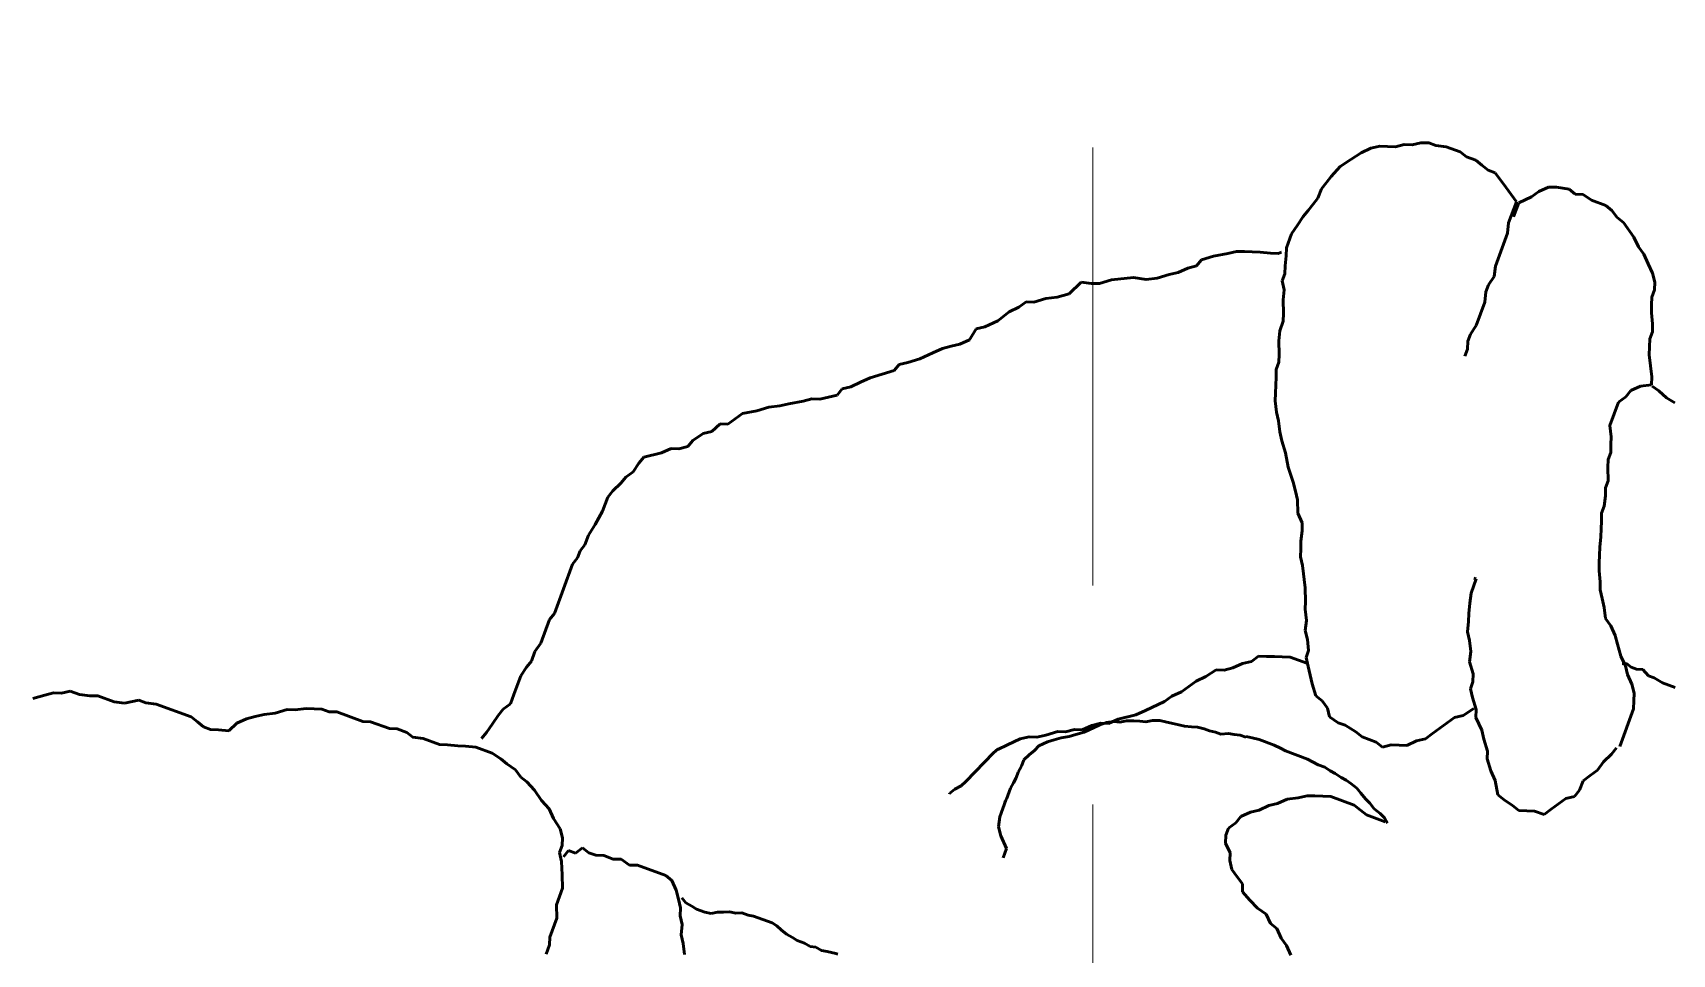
# Model space of a CAD drawing. Header units: inches. Extents: x 33469 to 138684, y -86444 to -29699.
# Drawn here: x 77599.23 to 77634.88, y -40946.46 to -40926.42 of the extents above; entities that cross this region are included whole.
import ezdxf

# ---------------------------------------------------------------- set-up
doc = ezdxf.new("R2010")
doc.units = ezdxf.units.IN
doc.header["$MEASUREMENT"] = 0
doc.linetypes.add('cta_plan_01$0$cta_plan_01$0$HIDDEN2', pattern=[4.7625, 3.175, -1.5875])
for name, color, linetype, lineweight in [('-DWG_ANA', 7, 'Continuous', 50), ('2d-yazı', 255, 'Continuous', 20), ('TEFRIS', 251, 'Continuous', 5)]:
    doc.layers.add(name, color=color, linetype=linetype, lineweight=lineweight)

# ---------------------------------------------------------------- blocks, each defined once
blk = doc.blocks.new('B6')
at = {"layer": 'TEFRIS', "lineweight": -2, "extrusion": (0, 0, -1)}
for p, q in [((7922.228, 1400.61), (7922.128, 1400.945)), ((7922.287, 1400.365), (7922.228, 1400.61)), ((7922.28, 1400.144), (7922.287, 1400.365)), ((7922.339, 1399.899), (7922.28, 1400.144)), ((7922.211, 1399.35), (7922.242, 1399.637)), ((7922.242, 1399.637), (7922.339, 1399.899)), ((7922.036, 1398.67), (7922.205, 1399.129)), ((7922.205, 1399.129), (7922.211, 1399.35)), ((7922.005, 1398.383), (7922.036, 1398.67)), ((7922.081, 1397.983), (7922.005, 1398.383)), ((7921.977, 1397.499), (7922.008, 1397.786)), ((7922.008, 1397.786), (7922.081, 1397.983)), ((7921.615, 1396.515), (7921.977, 1397.499)), ((7921.339, 1396.17), (7921.477, 1396.343)), ((7921.477, 1396.343), (7921.615, 1396.515)), ((7921.26, 1395.752), (7921.266, 1395.973)), ((7921.266, 1395.973), (7921.339, 1396.17)), ((7921.229, 1395.466), (7921.26, 1395.752)), ((7921.443, 1395.238), (7921.229, 1395.466)), ((7921.567, 1394.968), (7921.443, 1395.238)), ((7921.626, 1394.723), (7921.567, 1394.968)), ((7921.685, 1394.478), (7921.626, 1394.723)), ((7921.72, 1394.167), (7921.685, 1394.478)), ((7921.82, 1393.832), (7921.72, 1394.167)), ((7921.813, 1393.611), (7921.82, 1393.832)), ((7921.848, 1393.301), (7921.813, 1393.611)), ((7921.834, 1392.859), (7921.841, 1393.08)), ((7921.841, 1393.08), (7921.848, 1393.301)), ((7921.755, 1392.441), (7921.762, 1392.662)), ((7921.762, 1392.662), (7921.834, 1392.859)), ((7921.489, 1391.719), (7921.755, 1392.441)), ((7921.482, 1391.498), (7921.489, 1391.719)), ((7921.289, 1390.974), (7921.482, 1391.498)), ((7921.282, 1390.753), (7921.289, 1390.974)), ((7921.017, 1390.031), (7921.048, 1390.318)), ((7921.048, 1390.318), (7921.186, 1390.49)), ((7921.186, 1390.49), (7921.282, 1390.753)), ((7920.848, 1389.572), (7921.017, 1390.031)), ((7920.841, 1389.351), (7920.848, 1389.572)), ((7920.803, 1388.843), (7920.81, 1389.064)), ((7920.81, 1389.064), (7920.841, 1389.351)), ((7920.603, 1388.097), (7920.772, 1388.557)), ((7920.772, 1388.557), (7920.803, 1388.843)), ((7920.441, 1387.859), (7920.603, 1388.097)), ((7921.011, 1388.394), (7921.183, 1388.256)), ((7921.183, 1388.256), (7921.422, 1388.094)), ((7921.422, 1388.094), (7921.66, 1387.932)), ((7920.141, 1387.448), (7920.303, 1387.686)), ((7920.303, 1387.686), (7920.441, 1387.859)), ((7921.66, 1387.932), (7921.833, 1387.794)), ((7921.833, 1387.794), (7921.982, 1387.59)), ((7921.982, 1387.59), (7922.244, 1387.493)), ((7919.571, 1386.913), (7919.799, 1387.127)), ((7919.799, 1387.127), (7919.937, 1387.3)), ((7919.937, 1387.3), (7920.141, 1387.448)), ((7922.244, 1387.493), (7922.769, 1387.3)), ((7922.769, 1387.3), (7923.008, 1387.138)), ((7923.008, 1387.138), (7923.18, 1387)), ((7919.049, 1386.509), (7919.277, 1386.723)), ((7919.277, 1386.723), (7919.571, 1386.913)), ((7923.18, 1387), (7923.443, 1386.903)), ((7923.443, 1386.903), (7923.681, 1386.741)), ((7923.681, 1386.741), (7924.338, 1386.499)), ((7914.981, 1386.591), (7915.243, 1386.495)), ((7915.243, 1386.495), (7915.464, 1386.488)), ((7915.464, 1386.488), (7915.989, 1386.295)), ((7915.989, 1386.295), (7916.366, 1386.305)), ((7916.366, 1386.305), (7916.825, 1386.136)), ((7917.578, 1386.157), (7917.823, 1386.215)), ((7917.823, 1386.215), (7918.02, 1386.143)), ((7918.241, 1386.136), (7918.487, 1386.195)), ((7918.487, 1386.195), (7918.78, 1386.385)), ((7918.78, 1386.385), (7919.049, 1386.509)), ((7924.338, 1386.499), (7924.51, 1386.361)), ((7924.51, 1386.361), (7925.889, 1385.854)), ((7916.825, 1386.136), (7917.202, 1386.146)), ((7917.202, 1386.146), (7917.578, 1386.157)), ((7917.882, 1385.97), (7917.709, 1386.108)), ((7917.81, 1385.773), (7917.882, 1385.97)), ((7917.958, 1385.57), (7917.81, 1385.773)), ((7918.02, 1386.143), (7918.241, 1386.136)), ((7925.889, 1385.854), (7926.062, 1385.716)), ((7917.748, 1385.2), (7917.82, 1385.397)), ((7917.82, 1385.397), (7917.958, 1385.57)), ((7926.062, 1385.716), (7926.259, 1385.643)), ((7926.259, 1385.643), (7926.431, 1385.505)), ((7926.431, 1385.505), (7926.694, 1385.408)), ((7926.694, 1385.408), (7926.998, 1385.222)), ((7917.644, 1384.717), (7917.741, 1384.979)), ((7917.741, 1384.979), (7917.748, 1385.2)), ((7926.998, 1385.222), (7927.368, 1385.011)), ((7927.368, 1385.011), (7927.761, 1384.866)), ((7927.761, 1384.866), (7927.934, 1384.728)), ((7917.475, 1384.258), (7917.638, 1384.496)), ((7917.638, 1384.496), (7917.644, 1384.717)), ((7927.934, 1384.728), (7928.148, 1384.5)), ((7928.148, 1384.5), (7928.321, 1384.362)), ((7928.321, 1384.362), (7928.47, 1384.159)), ((7917.179, 1383.249), (7917.469, 1384.037)), ((7917.469, 1384.037), (7917.475, 1384.258)), ((7928.47, 1384.159), (7928.708, 1383.996)), ((7928.708, 1383.996), (7928.881, 1383.858)), ((7928.881, 1383.858), (7928.999, 1383.368)), ((7916.771, 1382.952), (7917.041, 1383.077)), ((7917.041, 1383.077), (7917.179, 1383.249)), ((7928.999, 1383.368), (7929.123, 1383.099)), ((7929.123, 1383.099), (7929.116, 1382.878)), ((7914.972, 1382.721), (7915.283, 1382.756)), ((7915.283, 1382.756), (7915.528, 1382.814)), ((7915.528, 1382.814), (7915.815, 1382.783)), ((7915.815, 1382.783), (7916.06, 1382.842)), ((7916.06, 1382.842), (7916.281, 1382.835)), ((7916.325, 1382.52), (7916.243, 1382.387)), ((7916.281, 1382.835), (7916.526, 1382.894)), ((7916.417, 1382.682), (7916.325, 1382.52)), ((7916.557, 1382.795), (7916.417, 1382.682)), ((7916.526, 1382.894), (7916.771, 1382.952)), ((7929.116, 1382.878), (7929.175, 1382.633)), ((7929.175, 1382.633), (7929.348, 1382.494)), ((7916.158, 1382.157), (7916.124, 1381.973)), ((7916.243, 1382.387), (7916.158, 1382.157)), ((7929.348, 1382.494), (7929.538, 1382.201)), ((7929.538, 1382.201), (7929.597, 1381.956)), ((7916.124, 1381.973), (7916.157, 1381.798)), ((7916.157, 1381.798), (7916.162, 1381.632)), ((7916.162, 1381.632), (7916.166, 1381.467)), ((7929.597, 1381.956), (7929.811, 1381.728)), ((7929.811, 1381.728), (7929.804, 1381.507)), ((7916.166, 1381.467), (7916.131, 1381.284)), ((7916.131, 1381.284), (7916.136, 1381.119)), ((7929.804, 1381.507), (7929.953, 1381.303)), ((7929.953, 1381.303), (7930.101, 1381.1)), ((7916.048, 1380.792), (7915.857, 1380.273)), ((7916.072, 1380.946), (7916.048, 1380.792)), ((7916.136, 1381.119), (7916.072, 1380.946)), ((7930.101, 1381.1), (7930.178, 1380.699)), ((7930.178, 1380.699), (7930.278, 1380.364)), ((7915.857, 1380.273), (7915.776, 1380.14)), ((7930.278, 1380.364), (7930.313, 1380.053)), ((7915.544, 1379.866), (7915.452, 1379.704)), ((7915.665, 1380.017), (7915.544, 1379.866)), ((7915.776, 1380.14), (7915.665, 1380.017)), ((7930.313, 1380.053), (7930.371, 1379.808)), ((7930.371, 1379.808), (7930.448, 1379.408)), ((7915.296, 1379.369), (7915.203, 1379.207)), ((7915.37, 1379.57), (7915.296, 1379.369)), ((7915.452, 1379.704), (7915.37, 1379.57)), ((7930.448, 1379.408), (7930.506, 1379.163)), ((7915.087, 1378.89), (7915.062, 1378.736)), ((7915.179, 1379.052), (7915.087, 1378.89)), ((7915.203, 1379.207), (7915.179, 1379.052)), ((7930.506, 1379.163), (7930.5, 1378.942)), ((7930.5, 1378.942), (7930.558, 1378.697)), ((7915.006, 1378.495), (7914.985, 1378.437)), ((7915.062, 1378.736), (7915.006, 1378.495)), ((7930.558, 1378.697), (7930.617, 1378.451)), ((7930.617, 1378.451), (7930.79, 1378.313)), ((7930.79, 1378.313), (7930.849, 1378.068)), ((7930.849, 1378.068), (7930.973, 1377.799)), ((7930.973, 1377.799), (7931.098, 1377.53)), ((7931.098, 1377.53), (7931.198, 1377.195)), ((7931.198, 1377.195), (7931.298, 1376.86)), ((7931.298, 1376.86), (7931.471, 1376.722)), ((7931.471, 1376.722), (7931.53, 1376.477)), ((7931.53, 1376.477), (7931.63, 1376.142)), ((7931.63, 1376.142), (7931.796, 1375.783)), ((7931.796, 1375.783), (7931.921, 1375.513)), ((7919.481, 1375.304), (7919.46, 1375.311)), ((7919.595, 1375.167), (7919.481, 1375.304)), ((7931.921, 1375.513), (7931.979, 1375.268)), ((7931.979, 1375.268), (7932.038, 1375.023)), ((7919.695, 1374.989), (7919.595, 1375.167)), ((7919.809, 1374.853), (7919.695, 1374.989)), ((7920.611, 1374.087), (7919.809, 1374.853)), ((7932.038, 1375.023), (7932.163, 1374.754)), ((7932.163, 1374.754), (7932.467, 1374.567)), ((7932.467, 1374.567), (7932.526, 1374.322)), ((7932.526, 1374.322), (7932.692, 1373.963)), ((7917.673, 1373.813), (7917.936, 1373.716)), ((7917.936, 1373.716), (7918.295, 1373.882)), ((7918.295, 1373.882), (7918.54, 1373.941)), ((7918.54, 1373.941), (7918.827, 1373.91)), ((7918.827, 1373.91), (7919.286, 1373.74)), ((7920.725, 1373.951), (7920.611, 1374.087)), ((7920.709, 1373.961), (7920.834, 1373.692)), ((7932.692, 1373.963), (7932.947, 1373.645)), ((7919.316, 1373.717), (7919.236, 1373.771)), ((7919.624, 1373.604), (7919.316, 1373.717)), ((7919.77, 1373.525), (7919.624, 1373.604)), ((7919.916, 1373.446), (7919.77, 1373.525)), ((7920.07, 1373.389), (7919.916, 1373.446)), ((7920.238, 1373.302), (7920.07, 1373.389)), ((7920.834, 1373.692), (7921, 1373.333)), ((7932.947, 1373.645), (7933.072, 1373.376)), ((7933.072, 1373.376), (7933.22, 1373.172)), ((7920.414, 1373.238), (7920.238, 1373.302)), ((7920.558, 1373.085), (7920.414, 1373.238)), ((7920.68, 1372.94), (7920.558, 1373.085)), ((7920.809, 1372.817), (7920.68, 1372.94)), ((7921, 1373.333), (7921.059, 1373.088)), ((7921.059, 1373.088), (7921.052, 1372.867)), ((7933.22, 1373.172), (7933.214, 1372.951)), ((7933.214, 1372.951), (7933.314, 1372.617)), ((7920.921, 1372.576), (7920.809, 1372.817)), ((7920.974, 1372.382), (7920.921, 1372.576)), ((7921.052, 1372.867), (7921.111, 1372.622)), ((7921.111, 1372.622), (7921.211, 1372.287)), ((7933.314, 1372.617), (7933.349, 1372.306)), ((7921.028, 1372.187), (7920.974, 1372.382)), ((7921.073, 1371.971), (7921.028, 1372.187)), ((7921.211, 1372.287), (7921.204, 1372.066)), ((7921.204, 1372.066), (7921.263, 1371.821)), ((7933.349, 1372.306), (7933.449, 1371.971)), ((7921.126, 1371.776), (7921.073, 1371.971)), ((7921.194, 1371.551), (7921.126, 1371.776)), ((7921.388, 1371.13), (7921.194, 1371.551)), ((7921.263, 1371.821), (7921.256, 1371.6)), ((7921.256, 1371.6), (7921.381, 1371.331)), ((7933.449, 1371.971), (7933.77, 1371.629)), ((7933.77, 1371.629), (7933.739, 1371.343)), ((7921.381, 1371.331), (7921.439, 1371.085)), ((7921.464, 1370.927), (7921.388, 1371.13)), ((7921.439, 1371.085), (7921.433, 1370.864)), ((7933.739, 1371.343), (7933.732, 1371.122)), ((7933.732, 1371.122), (7933.833, 1370.787)), ((7921.433, 1370.864), (7921.557, 1370.595)), ((7921.487, 1370.719), (7921.464, 1370.927)), ((7921.474, 1370.548), (7921.487, 1370.719)), ((7933.833, 1370.787), (7933.902, 1370.165)), ((7921.506, 1370.362), (7921.474, 1370.548)), ((7921.494, 1369.991), (7921.507, 1370.161)), ((7921.507, 1370.161), (7921.506, 1370.362)), ((7921.557, 1370.595), (7921.675, 1370.105)), ((7933.902, 1370.165), (7933.847, 1369.813)), ((7921.482, 1369.821), (7921.494, 1369.991)), ((7921.513, 1369.634), (7921.482, 1369.821)), ((7921.675, 1370.105), (7921.799, 1369.836)), ((7921.799, 1369.836), (7922.048, 1369.297)), ((7933.847, 1369.813), (7933.882, 1369.502)), ((7921.429, 1369.066), (7921.48, 1369.272)), ((7921.48, 1369.272), (7921.514, 1369.434)), ((7921.514, 1369.434), (7921.513, 1369.634)), ((7922.048, 1369.297), (7922.197, 1369.093)), ((7933.882, 1369.502), (7933.982, 1369.167)), ((7921.359, 1368.741), (7921.394, 1368.904)), ((7921.394, 1368.904), (7921.429, 1369.066)), ((7922.197, 1369.093), (7922.321, 1368.824)), ((7922.321, 1368.824), (7922.47, 1368.62)), ((7933.982, 1369.167), (7934.041, 1368.922)), ((7934.041, 1368.922), (7934.165, 1368.653)), ((7921.283, 1368.195), (7921.326, 1368.379)), ((7921.326, 1368.379), (7921.338, 1368.549)), ((7921.338, 1368.549), (7921.359, 1368.741)), ((7922.47, 1368.62), (7922.618, 1368.417)), ((7922.618, 1368.417), (7922.743, 1368.147)), ((7934.165, 1368.653), (7934.224, 1368.408)), ((7934.224, 1368.408), (7934.397, 1368.27)), ((7921.135, 1367.725), (7921.192, 1367.879)), ((7921.192, 1367.879), (7921.226, 1368.041)), ((7921.226, 1368.041), (7921.283, 1368.195)), ((7922.743, 1368.147), (7922.933, 1367.854)), ((7922.933, 1367.854), (7922.926, 1367.633)), ((7934.397, 1368.27), (7934.497, 1367.935)), ((7934.497, 1367.935), (7934.573, 1367.534)), ((7917.15, 1367.267), (7917.354, 1367.415)), ((7917.354, 1367.415), (7917.599, 1367.474)), ((7917.599, 1367.474), (7917.82, 1367.467)), ((7917.82, 1367.467), (7918.09, 1367.592)), ((7918.09, 1367.592), (7918.311, 1367.585)), ((7918.311, 1367.585), (7918.507, 1367.512)), ((7918.507, 1367.512), (7918.656, 1367.308)), ((7921.123, 1367.354), (7921.158, 1367.516)), ((7921.158, 1367.516), (7921.135, 1367.725)), ((7922.926, 1367.633), (7922.985, 1367.388)), ((7934.573, 1367.534), (7934.632, 1367.289)), ((7916.497, 1366.911), (7916.725, 1367.125)), ((7916.725, 1367.125), (7916.946, 1367.118)), ((7916.946, 1367.118), (7917.15, 1367.267)), ((7918.656, 1367.308), (7918.829, 1367.17)), ((7918.829, 1367.17), (7918.953, 1366.901)), ((7921.071, 1367.02), (7921.031, 1366.847)), ((7921.054, 1367.03), (7921.111, 1367.184)), ((7921.111, 1367.184), (7921.123, 1367.354)), ((7922.985, 1367.388), (7923.109, 1367.118)), ((7923.109, 1367.118), (7923.168, 1366.873)), ((7934.625, 1367.068), (7934.618, 1366.847)), ((7934.632, 1367.289), (7934.625, 1367.068)), ((7916.107, 1366.459), (7916.27, 1366.697)), ((7916.27, 1366.697), (7916.497, 1366.911)), ((7918.953, 1366.901), (7919.012, 1366.656)), ((7919.012, 1366.656), (7919.137, 1366.387)), ((7920.983, 1366.652), (7920.83, 1366.238)), ((7921.031, 1366.847), (7920.983, 1366.652)), ((7923.168, 1366.873), (7923.317, 1366.67)), ((7923.317, 1366.67), (7923.31, 1366.449)), ((7934.612, 1366.626), (7934.581, 1366.34)), ((7934.618, 1366.847), (7934.612, 1366.626)), ((7915.227, 1365.889), (7915.431, 1366.038)), ((7915.431, 1366.038), (7915.7, 1366.162)), ((7915.7, 1366.162), (7915.838, 1366.335)), ((7915.838, 1366.335), (7916.107, 1366.459)), ((7919.137, 1366.387), (7919.195, 1366.142)), ((7919.195, 1366.142), (7919.32, 1365.872)), ((7920.741, 1366.059), (7920.667, 1365.921)), ((7920.83, 1366.238), (7920.741, 1366.059)), ((7923.303, 1366.228), (7923.296, 1366.007)), ((7923.31, 1366.449), (7923.303, 1366.228)), ((7929.003, 1365.917), (7929.338, 1366.018)), ((7929.338, 1366.018), (7929.583, 1366.076)), ((7929.583, 1366.076), (7929.894, 1366.111)), ((7929.894, 1366.111), (7930.139, 1366.17)), ((7930.139, 1366.17), (7930.45, 1366.204)), ((7930.45, 1366.204), (7930.671, 1366.197)), ((7930.671, 1366.197), (7930.892, 1366.19)), ((7930.892, 1366.19), (7931.113, 1366.183)), ((7931.113, 1366.183), (7931.334, 1366.177)), ((7931.334, 1366.177), (7931.531, 1366.104)), ((7931.531, 1366.104), (7931.752, 1366.097)), ((7931.752, 1366.097), (7932.128, 1366.108)), ((7932.128, 1366.108), (7932.415, 1366.077)), ((7932.415, 1366.077), (7932.678, 1365.98)), ((7934.581, 1366.34), (7934.574, 1366.119)), ((7934.574, 1366.119), (7934.615, 1366.029)), ((7914.957, 1365.765), (7915.227, 1365.889)), ((7919.32, 1365.872), (7919.355, 1365.561)), ((7919.355, 1365.561), (7919.413, 1365.316)), ((7920.667, 1365.921), (7920.438, 1365.299)), ((7923.29, 1365.786), (7923.121, 1365.326)), ((7923.296, 1366.007), (7923.29, 1365.786)), ((7927.041, 1365.448), (7927.31, 1365.572)), ((7927.31, 1365.572), (7927.687, 1365.582)), ((7927.687, 1365.582), (7927.932, 1365.641)), ((7927.932, 1365.641), (7928.177, 1365.7)), ((7928.177, 1365.7), (7928.602, 1365.841)), ((7928.602, 1365.841), (7929.003, 1365.917)), ((7932.678, 1365.98), (7932.899, 1365.973)), ((7932.899, 1365.973), (7933.275, 1365.983)), ((7933.275, 1365.983), (7933.562, 1365.952)), ((7933.562, 1365.952), (7933.807, 1366.011)), ((7933.807, 1366.011), (7934.004, 1365.939)), ((7934.004, 1365.939), (7934.225, 1365.932)), ((7934.225, 1365.932), (7934.512, 1365.901)), ((7934.512, 1365.901), (7934.733, 1365.894)), ((7934.733, 1365.894), (7935.127, 1365.749)), ((7935.127, 1365.749), (7935.365, 1365.587)), ((7935.365, 1365.587), (7935.604, 1365.424)), ((7919.413, 1365.316), (7919.407, 1365.095)), ((7920.364, 1365.162), (7920.282, 1365.004)), ((7920.438, 1365.299), (7920.364, 1365.162)), ((7922.205, 1365.067), (7922.54, 1365.168)), ((7922.54, 1365.168), (7922.786, 1365.226)), ((7922.786, 1365.226), (7923.031, 1365.285)), ((7923.031, 1365.285), (7923.276, 1365.344)), ((7923.276, 1365.344), (7923.473, 1365.271)), ((7923.473, 1365.271), (7923.784, 1365.306)), ((7923.784, 1365.306), (7924.029, 1365.365)), ((7924.029, 1365.365), (7924.316, 1365.333)), ((7924.316, 1365.333), (7924.627, 1365.368)), ((7924.627, 1365.368), (7924.848, 1365.361)), ((7924.848, 1365.361), (7925.224, 1365.372)), ((7925.224, 1365.372), (7925.846, 1365.441)), ((7925.846, 1365.441), (7926.091, 1365.499)), ((7926.091, 1365.499), (7926.312, 1365.492)), ((7926.312, 1365.492), (7926.533, 1365.486)), ((7926.533, 1365.486), (7926.82, 1365.455)), ((7926.82, 1365.455), (7927.041, 1365.448)), ((7935.604, 1365.424), (7935.776, 1365.286)), ((7935.776, 1365.286), (7935.949, 1365.148)), ((7935.949, 1365.148), (7936.122, 1365.01)), ((7919.393, 1364.653), (7919.151, 1363.997)), ((7919.4, 1364.874), (7919.393, 1364.653)), ((7919.407, 1365.095), (7919.4, 1364.874)), ((7920.111, 1364.667), (7920.036, 1364.529)), ((7920.213, 1364.817), (7920.111, 1364.667)), ((7920.282, 1365.004), (7920.213, 1364.817)), ((7921.456, 1364.449), (7921.618, 1364.688)), ((7921.618, 1364.688), (7921.864, 1364.746)), ((7921.864, 1364.746), (7922.067, 1364.895)), ((7922.067, 1364.895), (7922.205, 1365.067)), ((7936.122, 1365.01), (7936.384, 1364.913)), ((7936.384, 1364.913), (7936.557, 1364.775)), ((7936.557, 1364.775), (7936.73, 1364.637)), ((7919.852, 1364.22), (7919.757, 1364.09)), ((7919.926, 1364.358), (7919.852, 1364.22)), ((7920.036, 1364.529), (7919.926, 1364.358)), ((7921.197, 1363.949), (7921.384, 1364.253)), ((7921.384, 1364.253), (7921.456, 1364.449)), ((7936.73, 1364.637), (7937.01, 1364.385)), ((7937.01, 1364.385), (7937.2, 1364.092)), ((7919.013, 1363.825), (7918.875, 1363.652)), ((7919.151, 1363.997), (7919.013, 1363.825)), ((7919.49, 1363.812), (7919.325, 1363.685)), ((7919.626, 1363.927), (7919.49, 1363.812)), ((7919.757, 1364.09), (7919.626, 1363.927)), ((7920.914, 1363.382), (7921.059, 1363.776)), ((7921.059, 1363.776), (7921.197, 1363.949)), ((7937.2, 1364.092), (7937.39, 1363.798)), ((7937.39, 1363.798), (7937.514, 1363.529)), ((7918.875, 1363.652), (7918.682, 1363.127)), ((7918.914, 1363.271), (7918.798, 1363.149)), ((7919.045, 1363.435), (7918.914, 1363.271)), ((7919.209, 1363.562), (7919.045, 1363.435)), ((7919.325, 1363.685), (7919.209, 1363.562)), ((7920.776, 1363.21), (7920.914, 1363.382)), ((7937.514, 1363.529), (7937.573, 1363.284)), ((7937.573, 1363.284), (7937.566, 1363.063)), ((7918.798, 1363.149), (7918.649, 1363.063)), ((7920.835, 1362.965), (7920.776, 1363.21)), ((7920.828, 1362.744), (7920.835, 1362.965)), ((7937.566, 1363.063), (7937.56, 1362.842)), ((7937.56, 1362.842), (7937.618, 1362.597)), ((7920.821, 1362.523), (7920.828, 1362.744)), ((7920.946, 1362.253), (7920.821, 1362.523)), ((7937.618, 1362.597), (7937.612, 1362.376)), ((7937.612, 1362.376), (7937.67, 1362.131)), ((7921.005, 1362.008), (7920.946, 1362.253)), ((7921.153, 1361.805), (7921.005, 1362.008)), ((7937.664, 1361.91), (7937.591, 1361.713)), ((7937.67, 1362.131), (7937.664, 1361.91)), ((7921.302, 1361.601), (7921.153, 1361.805)), ((7921.45, 1361.397), (7921.302, 1361.601)), ((7937.591, 1361.713), (7937.56, 1361.426)), ((7921.599, 1361.193), (7921.45, 1361.397)), ((7921.658, 1360.948), (7921.599, 1361.193)), ((7937.415, 1361.033), (7937.277, 1360.86)), ((7937.56, 1361.426), (7937.415, 1361.033)), ((7921.244, 1360.43), (7921.603, 1360.596)), ((7921.603, 1360.596), (7921.824, 1360.589)), ((7921.848, 1360.655), (7921.658, 1360.948)), ((7921.824, 1360.589), (7922.159, 1360.689)), ((7922.159, 1360.689), (7922.404, 1360.748)), ((7922.404, 1360.748), (7922.601, 1360.676)), ((7922.601, 1360.676), (7922.822, 1360.669)), ((7922.822, 1360.669), (7923.157, 1360.769)), ((7923.157, 1360.769), (7923.444, 1360.738)), ((7923.444, 1360.738), (7923.755, 1360.772)), ((7923.755, 1360.772), (7924, 1360.831)), ((7924, 1360.831), (7924.287, 1360.8)), ((7924.287, 1360.8), (7924.508, 1360.793)), ((7924.508, 1360.793), (7924.794, 1360.762)), ((7924.794, 1360.762), (7925.081, 1360.731)), ((7925.081, 1360.731), (7925.475, 1360.586)), ((7925.475, 1360.586), (7925.499, 1360.652)), ((7931.899, 1360.828), (7931.702, 1360.901)), ((7932.12, 1360.821), (7931.899, 1360.828)), ((7932.317, 1360.749), (7932.12, 1360.821)), ((7932.556, 1360.587), (7932.317, 1360.749)), ((7933.212, 1360.345), (7932.556, 1360.587)), ((7937.181, 1360.598), (7937.043, 1360.425)), ((7937.277, 1360.86), (7937.181, 1360.598)), ((7919.838, 1360.054), (7920.107, 1360.178)), ((7920.107, 1360.178), (7920.442, 1360.278)), ((7920.442, 1360.278), (7920.663, 1360.271)), ((7920.663, 1360.271), (7920.998, 1360.372)), ((7920.998, 1360.372), (7921.244, 1360.43)), ((7933.499, 1360.314), (7933.212, 1360.345)), ((7933.696, 1360.242), (7933.499, 1360.314)), ((7933.934, 1360.079), (7933.696, 1360.242)), ((7934.221, 1360.048), (7933.934, 1360.079)), ((7936.904, 1360.252), (7936.832, 1360.055)), ((7937.043, 1360.425), (7936.904, 1360.252)), ((7919.137, 1359.567), (7919.299, 1359.805)), ((7919.299, 1359.805), (7919.437, 1359.978)), ((7919.437, 1359.978), (7919.838, 1360.054)), ((7935.14, 1359.71), (7934.221, 1360.048)), ((7935.426, 1359.679), (7935.14, 1359.71)), ((7936.017, 1359.461), (7935.426, 1359.679)), ((7936.221, 1359.61), (7936.017, 1359.461)), ((7936.425, 1359.758), (7936.221, 1359.61)), ((7936.832, 1360.055), (7936.425, 1359.758)), ((7918.985, 1358.952), (7918.992, 1359.173)), ((7918.992, 1359.173), (7918.999, 1359.394)), ((7918.999, 1359.394), (7919.137, 1359.567)), ((7935.599, 1359.541), (7935.993, 1359.396)), ((7935.993, 1359.396), (7936.159, 1359.037)), ((7918.889, 1358.69), (7918.985, 1358.952)), ((7919.037, 1358.486), (7918.889, 1358.69)), ((7936.159, 1359.037), (7936.308, 1358.833)), ((7936.308, 1358.833), (7936.432, 1358.564)), ((7919.186, 1358.283), (7919.037, 1358.486)), ((7919.335, 1358.079), (7919.186, 1358.283)), ((7936.425, 1358.343), (7936.37, 1357.991)), ((7936.432, 1358.564), (7936.425, 1358.343)), ((7919.393, 1357.834), (7919.335, 1358.079)), ((7919.566, 1357.696), (7919.393, 1357.834)), ((7936.232, 1357.818), (7936.225, 1357.597)), ((7936.37, 1357.991), (7936.232, 1357.818)), ((7919.829, 1357.599), (7919.566, 1357.696)), ((7919.977, 1357.395), (7919.829, 1357.599)), ((7920.126, 1357.192), (7919.977, 1357.395)), ((7936.063, 1357.359), (7935.918, 1356.965)), ((7936.225, 1357.597), (7936.063, 1357.359)), ((7920.364, 1357.029), (7920.126, 1357.192)), ((7920.579, 1356.801), (7920.364, 1357.029)), ((7924.368, 1356.971), (7924.164, 1356.823)), ((7924.678, 1357.006), (7924.368, 1356.971)), ((7924.924, 1357.064), (7924.678, 1357.006)), ((7925.169, 1357.123), (7924.924, 1357.064)), ((7925.39, 1357.116), (7925.169, 1357.123)), ((7925.701, 1357.151), (7925.39, 1357.116)), ((7925.922, 1357.144), (7925.701, 1357.151)), ((7926.143, 1357.137), (7925.922, 1357.144)), ((7926.364, 1357.13), (7926.143, 1357.137)), ((7926.651, 1357.099), (7926.364, 1357.13)), ((7926.872, 1357.092), (7926.651, 1357.099)), ((7927.093, 1357.085), (7926.872, 1357.092)), ((7927.314, 1357.078), (7927.093, 1357.085)), ((7927.511, 1357.006), (7927.314, 1357.078)), ((7927.797, 1356.975), (7927.511, 1357.006)), ((7928.019, 1356.968), (7927.797, 1356.975)), ((7928.215, 1356.895), (7928.019, 1356.968)), ((7928.592, 1356.906), (7928.215, 1356.895)), ((7928.813, 1356.899), (7928.592, 1356.906)), ((7929.01, 1356.826), (7928.813, 1356.899)), ((7929.763, 1356.847), (7929.452, 1356.813)), ((7930.419, 1356.606), (7929.763, 1356.847)), ((7935.918, 1356.965), (7935.78, 1356.792)), ((7920.751, 1356.663), (7920.579, 1356.801)), ((7921.843, 1356.187), (7920.793, 1356.574)), ((7923.045, 1356.415), (7922.8, 1356.356)), ((7923.314, 1356.539), (7923.045, 1356.415)), ((7923.114, 1356.387), (7923.101, 1356.507)), ((7923.649, 1356.639), (7923.314, 1356.539)), ((7923.894, 1356.698), (7923.649, 1356.639)), ((7924.164, 1356.823), (7923.894, 1356.698)), ((7929.231, 1356.82), (7929.01, 1356.826)), ((7929.452, 1356.813), (7929.231, 1356.82)), ((7930.568, 1356.402), (7930.419, 1356.606)), ((7930.741, 1356.264), (7930.568, 1356.402)), ((7935.438, 1356.471), (7935.031, 1356.174)), ((7935.576, 1356.644), (7935.438, 1356.471)), ((7935.78, 1356.792), (7935.576, 1356.644)), ((7922.064, 1356.18), (7921.843, 1356.187)), ((7922.285, 1356.173), (7922.064, 1356.18)), ((7922.53, 1356.232), (7922.285, 1356.173)), ((7922.8, 1356.356), (7922.53, 1356.232)), ((7922.77, 1355.765), (7922.946, 1355.93)), ((7922.946, 1355.93), (7922.952, 1356.101)), ((7922.952, 1356.101), (7923.008, 1356.253)), ((7923.008, 1356.253), (7923.114, 1356.387)), ((7930.865, 1355.994), (7930.741, 1356.264)), ((7930.9, 1355.684), (7930.865, 1355.994)), ((7934.761, 1356.05), (7934.558, 1355.902)), ((7935.031, 1356.174), (7934.761, 1356.05)), ((7922.57, 1355.377), (7922.714, 1355.613)), ((7922.714, 1355.613), (7922.77, 1355.765)), ((7930.737, 1355.482), (7930.542, 1355.266)), ((7930.862, 1355.667), (7930.737, 1355.482)), ((7931.121, 1355.677), (7930.9, 1355.684)), ((7931.743, 1355.746), (7931.121, 1355.677)), ((7931.964, 1355.739), (7931.743, 1355.746)), ((7932.185, 1355.732), (7931.964, 1355.739)), ((7932.382, 1355.66), (7932.185, 1355.732)), ((7932.603, 1355.653), (7932.382, 1355.66)), ((7932.914, 1355.687), (7932.603, 1355.653)), ((7933.135, 1355.68), (7932.914, 1355.687)), ((7933.356, 1355.674), (7933.135, 1355.68)), ((7933.553, 1355.601), (7933.356, 1355.674)), ((7933.774, 1355.594), (7933.553, 1355.601)), ((7934.019, 1355.653), (7933.774, 1355.594)), ((7934.288, 1355.777), (7934.019, 1355.653)), ((7934.558, 1355.902), (7934.288, 1355.777)), ((7922.439, 1355.022), (7922.57, 1355.377)), ((7930.542, 1355.266), (7930.398, 1355.031))]:
    blk.add_line(p, q, dxfattribs=at)

msp = doc.modelspace()

# ---------------------------------------------------------------- linework, layer by layer
at = {"layer": '2d-yazı', "color": 3, "linetype": 'cta_plan_01$0$cta_plan_01$0$HIDDEN2', "ltscale": 3, "elevation": 0}
msp.add_lwpolyline([(77793.389, -41046.684), (77793.389, -40828.906), (77622.278, -40828.906), (77622.278, -41046.684)], close=True, dxfattribs=at)

# ---------------------------------------------------------------- block references
at = {"layer": '-DWG_ANA', "color": 0, "xscale": 0.7777777777777428, "yscale": 0.7777777777777428, "zscale": 0.7777777777777428, "rotation": 90}
msp.add_blockref('B6', (78688.849, -47102.557, 0), dxfattribs=at)

doc.saveas('drawing.dxf')
